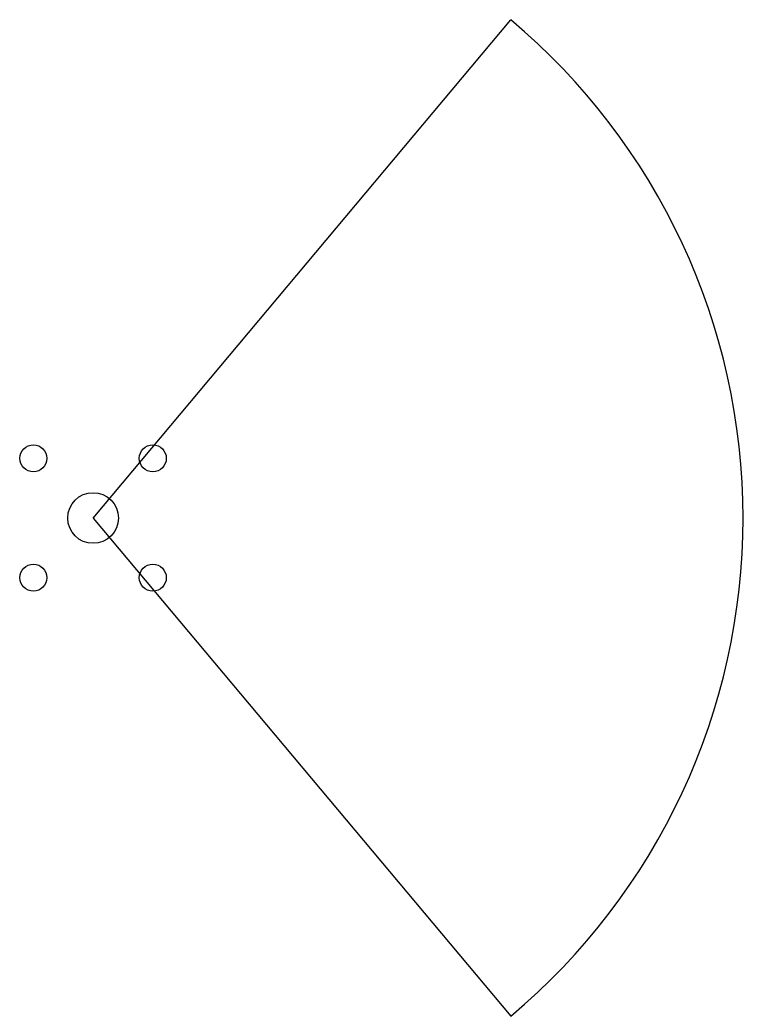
# Model space of a CAD drawing. Extents: x -9 to 77, y -59 to 59.
import ezdxf

# ---------------------------------------------------------------- set-up
doc = ezdxf.new("R2010")
doc.units = 0

msp = doc.modelspace()

# ---------------------------------------------------------------- linework, layer by layer
at = {"layer": 'BOLT_HOLES'}
for centre in [(-7.071, 7.071), (7.071, 7.071), (-7.071, -7.071), (7.071, -7.071)]:
    msp.add_circle(centre, 1.6, dxfattribs=at)
at = {"layer": 'BOUNDS'}
for q in [(49.495, 58.985), (49.495, -58.985)]:
    msp.add_line((0, 0), q, dxfattribs=at)
at = {"layer": 'OUTER_RIM'}
msp.add_arc((0, 0), 77, -50, 50, dxfattribs=at)
at = {"layer": 'PIVOT'}
msp.add_circle((0, 0), 3, dxfattribs=at)

doc.saveas('drawing.dxf')
